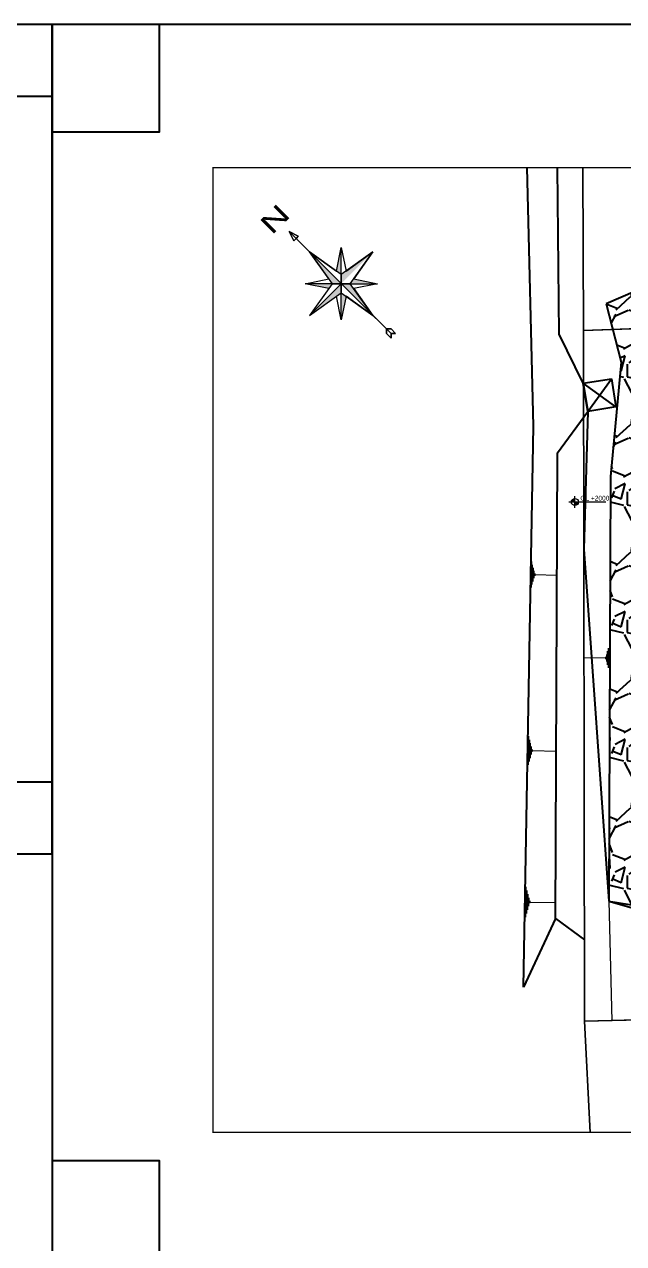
# Model space of a CAD drawing. Header units: millimetres. Extents: x 2237537 to 2823092, y 532110 to 734861.
# Drawn here: x 2283210 to 2308483, y 683474 to 734861 of the extents above; entities that cross this region are included whole.
import ezdxf

# ---------------------------------------------------------------- set-up
doc = ezdxf.new("R2010")
doc.units = ezdxf.units.MM
doc.header["$LTSCALE"] = 300
doc.header["$MEASUREMENT"] = 0
doc.layers.get('0').update_dxf_attribs({"lineweight": 0})
for name, color, linetype in [('DIM', 7, 'Continuous'), ('FORM', 4, 'Continuous'), ('LINE', 7, 'Continuous'), ('건물', 4, 'Continuous')]:
    doc.layers.add(name, color=color, linetype=linetype)
doc.layers.add('지적선', color=1, linetype='Continuous', lineweight=13)
doc.styles.add('RXHS', font='Expo M.ttf')
doc.styles.get("Standard").update_dxf_attribs({"font": 'Expo M.ttf'})

# ---------------------------------------------------------------- blocks, each defined once
blk = doc.blocks.new('FORM')
at = {"layer": 'FORM', "flags": 128}
blk.add_lwpolyline([(162564, 26543), (159542, 26543), (159542, 23521), (162564, 23521), (162564, 58478), (159542, 58478), (159542, 55456), (162564, 55456), (162564, 58478), (115719, 58478), (115719, 55456), (118742, 55456), (118742, 58478), (115719, 58478), (115719, 23521), (118742, 23521), (118742, 26543), (115719, 26543), (115719, 23521), (162564, 23521)], dxfattribs=at)
at = {"layer": 'FORM', "const_width": 37.8}
blk.add_lwpolyline([(120245, 27347), (120245, 54452), (159038, 54452), (159038, 27347)], close=True, dxfattribs=at)

msp = doc.modelspace()

# ---------------------------------------------------------------- hatches: boundary and pattern name
h = msp.add_hatch(color=1)
h.dxf.hatch_style = 2
h.paths.add_polyline_path([(2296574.8, 725458.9), (2296374.6, 724456.7), (2296575, 724313.6)])
h.paths.add_polyline_path([(2297911, 725268.2), (2296575, 724313.6), (2296575.1, 723931.8)])
h.paths.add_polyline_path([(2297100, 724132.3), (2296956.8, 723931.9), (2298102.1, 723932.1)])
h.paths.add_polyline_path([(2296956.8, 723931.9), (2296575.1, 723931.8), (2297911.5, 722595.9)])
h.paths.add_polyline_path([(2296775.6, 723406.9), (2296575.1, 723550.1), (2296575.3, 722404.8)])
h.paths.add_polyline_path([(2296575.1, 723550.1), (2296575.1, 723931.8), (2295239.1, 722595.4)])
h.paths.add_polyline_path([(2296050.2, 723731.3), (2296193.3, 723931.8), (2295048, 723931.6)])
h.paths.add_polyline_path([(2295238.7, 725267.8), (2296193.3, 723931.8), (2296575.1, 723931.8)])
h = msp.add_hatch(color=1)
h.dxf.hatch_style = 2
h.paths.add_polyline_path([(2297911, 725268.2), (2296575, 724313.6), (2296575.1, 723931.8)])
at = {"ltscale": 10000}
h = msp.add_hatch(color=256, dxfattribs=at)
h.paths.add_polyline_path([(2306427.5, 714732.5), (2306427.5, 714882.5, 0.4142136), (2306277.5, 714732.5)])
h.paths.add_polyline_path([(2306427.5, 714582.5, 0.4142136), (2306577.5, 714732.5), (2306427.5, 714732.5)])
at = {"layer": 'LINE'}
h = msp.add_hatch(dxfattribs=at)
h.set_pattern_fill('GRAVEL', color=142, scale=150000, angle=45.00931, style=0)
h.set_pattern_definition([(273.022113, (2895184.94, 554335.7), (2701.5333, -45798.92095), [512.582, -50745.756]), (229.97901, (2895211.96, 553823.84), (29629.226217, 35027.849136), [879.608, -87081.004]), (177.519707, (2894646.31, 553150.23), (56576.066075, -2684.93579), [620.223, -61402.057]), (312.28301, (2894269.42, 551425.95), (-51196.65541, 56567.27514), [801.008, -79299.613]), (337.843008, (2894808.34, 550833.35), (-45802.43255, 18851.08033), [785.451, -77759.711]), (42.28301, (2895535.78, 550537.11), (-56567.26918, -51196.648823), [801.008, -79299.604]), (82.703513, (2896128.4, 551076.03), (-8072.20512, -61965.08392), [1059.291, -104869.66]), (117.264612, (2896262.93, 552126.74), (-40423.83559, 78121.72622), [1000.08, -99007.965]), (166.438907, (2895804.79, 553015.71), (-56577.77277, 13461.14884), [803.72, -79568.26]), (220.24571, (2895023.48, 553204.17), (32324.49721, 26946.02419), [917.57, -44960.852]), (267.406713, (2894323.11, 552611.36), (-2684.04434, -61964.173003), [1186.617, -117475.212]), (183.82341, (2896963.07, 554066.6), (-35022.5273, -2699.77888), [405.008, -40095.904]), (216.47851, (2896558.96, 554039.58), (40406.29923, 29641.34507), [770.523, -76281.904]), (270.0093, (2895939.4, 553581.5), (2694.513, -2693.638), [538.814, -4849.336]), (248.20791, (2895427.5, 553716.1), (8079.18757, 18859.9215), [290.162, -28725.902]), (336.81071, (2895319.8, 553446.7), (-10777.1913, 5386.407), [410.35, -20107.203]), (75.97311, (2895697, 553285.1), (2691.8747, 13470.8187), [666.48, -21549.452]), (206.5744, (2895858.5, 553931.7), (8081.7918, 2695.3964), [481.93, -11566.35]), (61.39881, (2893757.47, 551883.86), (18852.87825, 35026.06345), [675.132, -66838.204]), (115.35551, (2894080.67, 552476.61), (18865.09659, -40408.02107), [566.399, -56073.308]), (338.20791, (2895319.6, 554470.43), (-18859.92243, 8079.18976), [580.32, -28435.804]), (28.61981, (2895858.47, 554255), (-35019.93468, -18864.260224), [675.132, -66838.204]), (24.45331, (2895428.07, 550213.8), (-18857.236, -8085.3178), [651.053, -31901.552]), (339.78441, (2896020.73, 550483.3), (-43107.81577, 16157.47837), [545.508, -54005.408]), (111.81071, (2898041.07, 551803.74), (-8085.31854, 18857.2958), [580.32, -28435.804]), (62.36331, (2897825.46, 552342.52), (-24239.26719, -45803.2346), [638.675, -63228.604]), (114.45331, (2896721.2, 550483.43), (8085.32, -18857.23694), [325.527, -32227.205]), (146.31921, (2897879.45, 551642.1), (-13471.6514, 8080.022), [194.273, -19233.003]), (210.9731, (2897717.8, 551749.8), (10775.4335, 5389.915), [785.45, -14923.576]), (231.01831, (2897044.34, 551345.58), (24241.843164, 29638.74042), [727.9, -72062.104]), (348.6994, (2895939.5, 553042.7), (-8082.6649, 2692.7581), [549.486, -13187.672]), (38.16651, (2896478.32, 552935), (51180.93882, 40419.465717), [959.336, -94974.005]), (105.95471, (2897232.57, 553527.8), (8087.02853, -29633.46508), [392.262, -38834.105]), (135.0093, (2897124.7, 553905), (-5388.154, -0.875), [228.6, -3581.4]), (165.265707, (2896909.63, 551372.5), (29636.12937, -8077.43086), [529.3, -52400.857]), (93.022113, (2896397.73, 551507.12), (-2701.5333, 45798.92095), [1025.165, -50233.206]), (45.0093, (2896343.7, 552531), (-0.876, 5388.154), [990.6, -2819.4]), (10.314107, (2897044.03, 553231.44), (-45797.9518, -8089.62217), [602.415, -59638.955]), (299.06391, (2897636.7, 553339.3), (8084.4397, -13469.10513), [554.744, -27182.554]), (252.655313, (2897906.2, 552854.4), (-24233.959016, -78132.172943), [903.218, -89418.756]), (220.43541, (2897636.93, 551992.26), (-37711.819124, -32335.072687), [955.544, -94598.705]), (220.43541, (2897636.93, 551992.26), (-37711.819124, -32335.072687), [955.544, -94598.705])])
h.paths.add_polyline_path([(2309050.8, 719389.7), (2308262.8, 719341.4), (2307929.9, 715804.6), (2307861.1, 697900), (2325417.8, 695122.2), (2327374.5, 695947.8), (2324618.3, 696401.5), (2314981.1, 697823), (2309528.6, 698562.1), (2309249.4, 706826)])
h.paths.add_polyline_path([(2327374.5, 695947.8), (2327350.3, 695253.2), (2327751.9, 695280.4), (2328419.5, 695530.2), (2328419.5, 696053.9)])
h.paths.add_polyline_path([(2328419.5, 696053.9), (2328419.5, 695530.2), (2330340, 696248.9)])
h.paths.add_polyline_path([(2327374.5, 695947.8), (2325417.8, 695122.2), (2327350.3, 695253.2)], flags=17)
h.paths.add_polyline_path([(2320359.3, 718849.1), (2320359.3, 718848.4), (2327107.5, 718621), (2327136.5, 719409.4), (2327040.6, 719409.1)], flags=17)
h.paths.add_polyline_path([(2327136.5, 719409.4), (2327107.5, 718621), (2327505.2, 718606.3), (2327534.8, 719410.8)], flags=17)
h.paths.add_polyline_path([(2308984, 723616.1), (2307741.7, 723087.5), (2308383.5, 720623.2), (2308262.8, 719341.4), (2309050.8, 719389.7)])
h.paths.add_polyline_path([(2328227.5, 696776), (2328200.1, 696031.6), (2330338.6, 696248.7), (2330364.6, 696956.4)])
h.paths.add_polyline_path([(2327374.5, 695947.8), (2328200.1, 696031.6), (2328227.5, 696776), (2328227.5, 700803.4), (2327591.1, 717899.3), (2328227.5, 718186.1), (2328227.5, 719385.3), (2327534.8, 719410.8), (2327505.2, 718606.3), (2327107.5, 718621), (2327107.5, 700708.8)])
h.paths.add_polyline_path([(2343358.9, 697570.7), (2343358.9, 698275.8), (2330364.6, 696956.4), (2330338.6, 696248.7)])

# ---------------------------------------------------------------- linework, layer by layer
at = {"color": 1}
for p, q in [((2294379.6, 726126.6), (2294570.5, 725744.9)), ((2294761.4, 725935.8), (2294379.6, 726126.6)), ((2298197.8, 722309.6), (2294379.6, 726126.6)), ((2294570.5, 725744.9), (2294761.4, 725935.8)), ((2295238.7, 725267.8), (2296193.3, 723931.8)), ((2296575, 724313.6), (2295238.7, 725267.8)), ((2296374.6, 724456.7), (2296574.8, 725458.9)), ((2296574.8, 725458.9), (2296775.4, 724456.8)), ((2296575, 724313.6), (2296574.8, 725458.9)), ((2297911, 725268.2), (2296575, 724313.6)), ((2296956.8, 723931.9), (2297911, 725268.2)), ((2295048, 723931.6), (2296050.1, 724132.2)), ((2296575, 724313.6), (2296575.1, 723931.8)), ((2296575.1, 723931.8), (2296575, 724313.6)), ((2297100, 724132.3), (2298102.1, 723932.1)), ((2296193.3, 723931.8), (2295048, 723931.6)), ((2296050.2, 723731.3), (2295048, 723931.6)), ((2296193.3, 723931.8), (2295239.1, 722595.4)), ((2295239.1, 722595.4), (2296575.1, 723550.1)), ((2296193.3, 723931.8), (2296575.1, 723931.8)), ((2296575.1, 723931.8), (2296193.3, 723931.8)), ((2296956.8, 723931.9), (2296575.1, 723931.8)), ((2296575.1, 723931.8), (2296956.8, 723931.9)), ((2296575.1, 723550.1), (2296575.1, 723931.8)), ((2296575.1, 723931.8), (2296575.1, 723550.1)), ((2296575.1, 723550.1), (2297911.5, 722595.9)), ((2296575.3, 722404.8), (2296575.1, 723550.1)), ((2296956.8, 723931.9), (2298102.1, 723932.1)), ((2297911.5, 722595.9), (2296956.8, 723931.9)), ((2298102.1, 723932.1), (2297100, 723731.5)), ((2296575.3, 722404.8), (2296374.7, 723406.9)), ((2296775.6, 723406.9), (2296575.3, 722404.8)), ((2298197.8, 722309.6), (2298484.2, 722023.3)), ((2298484.2, 722023.3), (2298675.1, 721832.5)), ((2298675.1, 722023.3), (2298484.2, 722023.3)), ((2298484.2, 722023.3), (2298484.2, 721832.4)), ((2298866, 721832.5), (2298675.1, 722023.3)), ((2298484.2, 721832.4), (2298675.2, 721641.6)), ((2298675.1, 721832.5), (2298866, 721832.5)), ((2298675.2, 721641.6), (2298675.1, 721832.5))]:
    msp.add_line(p, q, dxfattribs=at)
at = {"ltscale": 10000}
for p, q in [((2306427.5, 714482.5), (2306427.5, 714982.5)), ((2306177.5, 714732.5), (2307728.6, 714732.5))]:
    msp.add_line(p, q, dxfattribs=at)
at = {"color": 251}
for p, q in [((2304593.8, 711121.6), (2304613.1, 712222.1)), ((2304631.8, 711253), (2304646.5, 712089.4)), ((2304669.9, 711384.4), (2304680, 711956.7)), ((2304708, 711515.9), (2304713.4, 711824)), ((2304745.7, 711625.3), (2304747.3, 711713.3)), ((2304746.5, 711669.3), (2305668.2, 711653.1)), ((2307723.7, 708154.7), (2306812.6, 708158.2)), ((2307723.9, 708198.2), (2307723.5, 708111.2)), ((2307759.6, 708306.9), (2307758.5, 708002.3)), ((2307795.5, 708437.3), (2307793.3, 707871.6)), ((2307831.3, 708567.7), (2307828.2, 707740.9)), ((2304466, 703652.5), (2304487.1, 704854.8)), ((2304507.6, 703796.1), (2304523.7, 704709.8)), ((2304549.2, 703939.7), (2304560.2, 704564.9)), ((2304590.8, 704083.3), (2304596.7, 704419.9)), ((2304632, 704202.8), (2304633.7, 704299)), ((2304632.9, 704250.9), (2305639.8, 704233.2)), ((2304356.1, 697227.9), (2304378.8, 698517.8)), ((2304400.8, 697382), (2304418, 698362.3)), ((2304445.4, 697536), (2304457.2, 698206.8)), ((2304490, 697690.1), (2304496.4, 698051.2)), ((2304534.2, 697818.3), (2304536, 697921.5)), ((2304535.1, 697869.9), (2305615.4, 697851))]:
    msp.add_line(p, q, dxfattribs=at)
at = {"color": 6}
for points in [[(2298675.2, 721641.6), (2298484.2, 721832.4), (2298484.2, 722023.3), (2298197.8, 722309.6), (2297911.5, 722595.9), (2296775.6, 723406.9), (2296575.3, 722404.8), (2296374.7, 723406.9), (2296575.1, 723550.1), (2296575.1, 723931.8), (2296193.3, 723931.8), (2295048, 723931.6), (2296050.1, 724132.2), (2295238.7, 725267.8), (2294665.9, 725840.4), (2294570.5, 725744.9), (2294379.6, 726126.6), (2294761.4, 725935.8), (2294665.9, 725840.4), (2295238.7, 725267.8), (2296374.6, 724456.7), (2296574.8, 725458.9), (2296775.4, 724456.8), (2297911, 725268.2), (2297100, 724132.3), (2298102.1, 723932.1), (2297100, 723731.5), (2297911.5, 722595.9), (2298197.8, 722309.6), (2298484.2, 722023.3), (2298675.1, 722023.3), (2298866, 721832.5), (2298675.1, 721832.5)], [(2295239.1, 722595.4), (2296575.1, 723931.8), (2296193.3, 723931.8)]]:
    msp.add_lwpolyline(points, close=True, dxfattribs=at)
at = {"color": 3, "linetype": 'ByBlock'}
msp.add_lwpolyline([(2307861.1, 697900), (2307983.3, 692869.5)], dxfattribs=at)
at = {"ltscale": 10000}
msp.add_circle((2306427.5, 714732.5), 150, dxfattribs=at)
at = {"layer": 'LINE', "color": 142}
for p, q in [((2304677.5, 717932.2), (2304414.8, 728821.8)), ((2305769.2, 721804.1), (2305699.8, 728821.8)), ((2308984, 723616.1), (2307741.7, 723087.5)), ((2307741.7, 723087.5), (2308383.5, 720623.2)), ((2306780.6, 719736), (2305769.2, 721804.1)), ((2308383.5, 720623.2), (2307929.9, 715804.6)), ((2305687.8, 716796.6), (2306966.3, 718550.5)), ((2306966.3, 718550.5), (2306805.8, 712745.2)), ((2304262.6, 694288.1), (2304677.5, 717932.2)), ((2305612.8, 697175.8), (2305687.8, 716796.6)), ((2307929.9, 715804.6), (2307861.1, 697900)), ((2306805.8, 712745.2), (2307861.1, 697900)), ((2307861.1, 697900), (2321518.1, 694097.3)), ((2307861.1, 697900), (2325417.8, 695122.2)), ((2305612.8, 697175.8), (2304262.6, 694288.1)), ((2305612.8, 697175.8), (2306830.1, 696273.1))]:
    msp.add_line(p, q, dxfattribs=at)
at = {"layer": 'LINE'}
msp.add_line((2306780.7, 719735.6), (2306966.3, 718550.9), dxfattribs=at)
at = {"layer": '건물', "color": 4, "linetype": 'ByBlock'}
for p, q in [((2306780.6, 719736), (2307966.2, 719921.7)), ((2308151.9, 718736.2), (2306780.6, 719736)), ((2306966.3, 718550.5), (2306780.6, 719736)), ((2306966.3, 718550.5), (2307966.2, 719921.7)), ((2307966.2, 719921.7), (2308151.9, 718736.2)), ((2308151.9, 718736.2), (2306966.3, 718550.5))]:
    msp.add_line(p, q, dxfattribs=at)
at = {"layer": '건물', "color": 6, "linetype": 'ByBlock'}
msp.add_line((2307966.2, 719921.7), (2308151.9, 718736.2), dxfattribs=at)
at = {"layer": '지적선'}
for p, q in [((2306792.2, 721958.6), (2319505.9, 722428.8)), ((2306835.1, 692845.6), (2306792.2, 721958.6)), ((2328419.5, 693366), (2306835.1, 692845.6))]:
    msp.add_line(p, q, dxfattribs=at)
for points in [[(2327347.8, 728821.8), (2327262.8, 725836.3), (2319345.4, 725565.6), (2319505.7, 722428.9), (2306792, 721958.8), (2306765.1, 728821.8)], [(2306765.1, 728821.8), (2306792, 721958.8), (2306834.9, 692845.8), (2307068.3, 688164)], [(2307068.3, 688164), (2306834.9, 692845.8), (2328419.3, 693366.2), (2343358.9, 693638.7)]]:
    msp.add_lwpolyline(points, dxfattribs=at)
msp.add_lwpolyline([(2306792, 721958.8), (2319505.7, 722428.9), (2319668.2, 719247.7), (2328419.3, 719485.3), (2328419.3, 693366.2), (2306834.9, 692845.8)], close=True, dxfattribs=at)

# ---------------------------------------------------------------- block references
msp.add_blockref('FORM', (2121817.3, 676382.5))
at = {"xscale": 1.5, "yscale": 1.5, "zscale": 1.5}
msp.add_blockref('FORM', (2110802.1, 647143.5), dxfattribs=at)

# ---------------------------------------------------------------- texts
at = {"color": 1, "width": 1.5}
msp.add_text('N', height=809.8, rotation=45.00931, dxfattribs=at).set_placement((2293648.6, 725953.7))
at = {"layer": 'DIM', "color": 7, "ltscale": 3000, "style": 'RXHS'}
msp.add_text('GL +2000', height=200, dxfattribs=at).set_placement((2306660.2, 714791.5))

doc.saveas('drawing.dxf')
